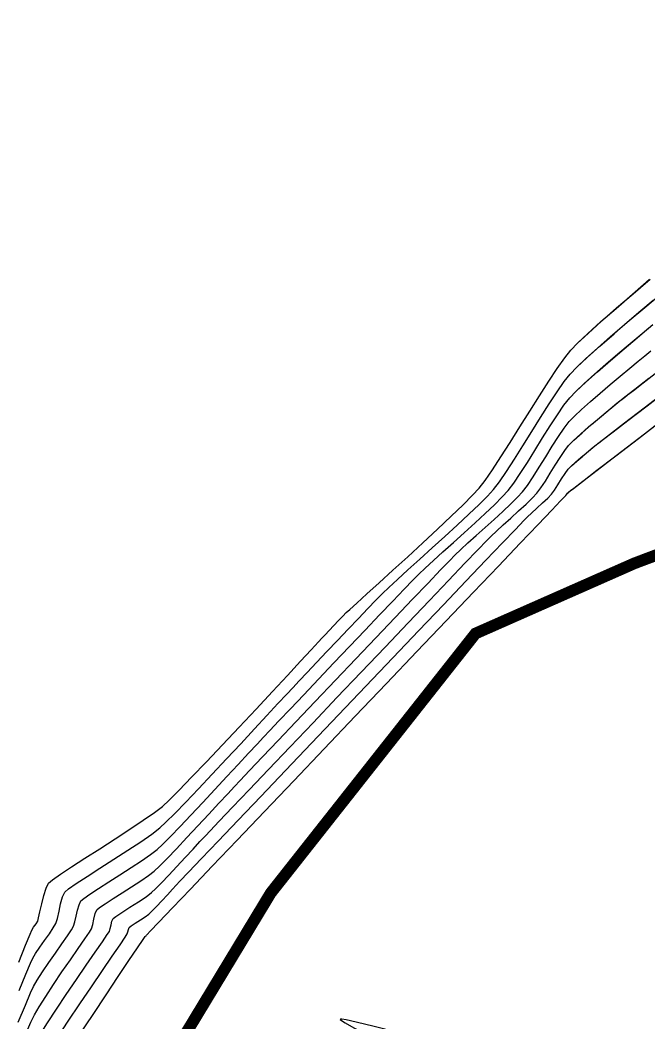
# Model space of a CAD drawing. Header units: metres. Extents: x 708868 to 711043, y 5411316 to 5413138.
# Drawn here: x 709820.1 to 709873.8, y 5412167.7 to 5412253.4 of the extents above; entities that cross this region are included whole.
import ezdxf

# ---------------------------------------------------------------- set-up
doc = ezdxf.new("R2010")
doc.units = ezdxf.units.M
doc.linetypes.add('DASHED', pattern=[0.75, 0.5, -0.25])
for name, color, linetype in [('C-ANNO-TABL', 1, 'Continuous'), ('Rionegro 2010_Contours', 7, 'Continuous'), ('Rionegro 2014_Contours', 7, 'Continuous'), ('Rionegro 2018_Contours', 7, 'Continuous')]:
    doc.layers.add(name, color=color, linetype=linetype)

msp = doc.modelspace()

# ---------------------------------------------------------------- linework, layer by layer
at = {"layer": 'C-ANNO-TABL', "color": 4, "linetype": 'DASHED', "true_color": 0x3dffff, "const_width": 1, "flags": 128}
msp.add_lwpolyline([(711042.543, 5413065.077), (710960.959, 5413110.395), (710928.513, 5413129.625), (710904.958, 5413136.482), (710878.336, 5413137.92), (710860.981, 5413136.789), (710843.249, 5413130.002), (710825.895, 5413114.543), (710808.917, 5413089.658), (710785.526, 5413050.068), (710767.477, 5413018.497), (710750.578, 5412962.402), (710732.947, 5412902.164), (710722.628, 5412876.686), (710711.096, 5412854.241), (710709.275, 5412838.469), (710712.254, 5412799.164), (710711.402, 5412767.16), (710706.844, 5412750.077), (710696.967, 5412735.651), (710677.974, 5412728.438), (710654.043, 5412726.539), (710627.073, 5412724.641), (710606.56, 5412720.465), (710589.801, 5412712.38), (710580.579, 5412698.728), (710577.45, 5412692.07), (710576.617, 5412681.451), (710581.703, 5412658.886), (710586.523, 5412640.581), (710590.138, 5412620.108), (710586.764, 5412609.511), (710569.894, 5412600.358), (710548.445, 5412592.651), (710519.158, 5412593.645), (710507.899, 5412592.671), (710498.04, 5412592.908), (710476.647, 5412590.526), (710453.439, 5412584.652), (710430.062, 5412578.871), (710407.167, 5412571.646), (710393.361, 5412565.35), (710390.566, 5412558.779), (710388.557, 5412550.53), (710383.696, 5412533.008), (710380.563, 5412521.688), (710371.646, 5412514.462), (710365.862, 5412509.886), (710362.006, 5412504.587), (710331.377, 5412455.849), (710322.46, 5412437.304), (710314.748, 5412419.962), (710310.913, 5412404.45), (710310.19, 5412389.517), (710312.359, 5412375.548), (710316.697, 5412365.432), (710327.06, 5412353.871), (710331.95, 5412345.85), (710336.144, 5412343.076), (710341.696, 5412343.548), (710347.662, 5412345.732), (710357.763, 5412346.027), (710373.475, 5412344.551), (710380.943, 5412341.931), (710387.559, 5412337.031), (710390.335, 5412331.128), (710393.229, 5412321.911), (710394.372, 5412314.079), (710391.947, 5412287.733), (710391.947, 5412242.005), (710398.772, 5412181.359), (710397.167, 5412154.922), (710391.094, 5412141.084), (710382.348, 5412135.257), (710365.927, 5412125.119), (710349.52, 5412122.865), (710314.938, 5412100.532), (710310.163, 5412097.449), (710304.075, 5412096.969), (710288.946, 5412103.637), (710260.398, 5412118.748), (710227.162, 5412131.796), (710192.198, 5412139.844), (710067.128, 5412167.234), (710056.514, 5412173.822), (710010.254, 5412214.541), (709997.898, 5412231.696), (709990.986, 5412235.843), (709981.946, 5412236.812), (709941.868, 5412226.346), (709906.208, 5412219.679), (709872.554, 5412206.968), (709858.983, 5412200.97), (709841.485, 5412178.774), (709831.695, 5412162.57), (709826.818, 5412138.119), (709826.096, 5412113.866), (709847.992, 5412057.968), (709847.992, 5412027.524), (709841.153, 5411995.836), (709821.685, 5411967.669), (709785.127, 5411896.003), (709764.498, 5411870.427), (709729.916, 5411841.626), (709687.876, 5411828.101), (709653.609, 5411828.388), (709636.799, 5411836.292), (709611.994, 5411871.534), (709572.151, 5411935.234), (709533.465, 5411953.882), (709461.2, 5411963.077), (709400.577, 5411961.741), (709328.296, 5411946.172), (709283.904, 5411933.17), (709246.821, 5411886.153), (709230.211, 5411871.995), (709186.772, 5411865.786), (709143.573, 5411868.974), (709131.371, 5411871.677), (709115.438, 5411870.35), (709084.203, 5411857.653), (709062.638, 5411854.332), (708913.408, 5411851.538)], dxfattribs=at)
at = {"layer": 'Rionegro 2010_Contours'}
for points in [[(709819.946, 5412172.867, 243), (709820.534, 5412174.315, 243), (709820.916, 5412175.254, 243), (709821.062, 5412175.606, 243), (709821.218, 5412175.845, 243), (709821.424, 5412176.135, 243), (709821.573, 5412176.377, 243), (709821.642, 5412176.641, 243), (709821.758, 5412177.171, 243), (709821.912, 5412177.85, 243), (709822.092, 5412178.561, 243), (709822.29, 5412179.186, 243), (709822.495, 5412179.61, 243), (709822.821, 5412179.893, 243), (709823.5, 5412180.371, 243), (709824.452, 5412181.003, 243), (709825.601, 5412181.747, 243), (709826.867, 5412182.559, 243), (709828.173, 5412183.399, 243), (709829.441, 5412184.224, 243), (709830.591, 5412184.991, 243), (709831.547, 5412185.659, 243), (709832.229, 5412186.184, 243), (709832.792, 5412186.707, 243), (709833.642, 5412187.556, 243), (709834.723, 5412188.669, 243), (709835.979, 5412189.983, 243), (709837.353, 5412191.436, 243), (709838.789, 5412192.965, 243), (709840.231, 5412194.507, 243), (709841.623, 5412196.002, 243), (709842.907, 5412197.385, 243), (709844.028, 5412198.594, 243), (709844.929, 5412199.568, 243), (709845.553, 5412200.243, 243), (709845.846, 5412200.557, 243), (709846.129, 5412200.856, 243), (709846.488, 5412201.238, 243), (709846.887, 5412201.661, 243), (709847.287, 5412202.082, 243), (709847.65, 5412202.461, 243), (709847.939, 5412202.754, 243), (709848.232, 5412203.027, 243), (709848.834, 5412203.575, 243), (709849.687, 5412204.35, 243), (709850.736, 5412205.301, 243), (709851.922, 5412206.38, 243), (709853.188, 5412207.539, 243), (709854.478, 5412208.727, 243), (709855.735, 5412209.896, 243), (709856.901, 5412210.996, 243), (709857.92, 5412211.979, 243), (709858.734, 5412212.795, 243), (709859.286, 5412213.395, 243), (709859.795, 5412214.057, 243), (709860.424, 5412214.968, 243), (709861.148, 5412216.071, 243), (709861.939, 5412217.312, 243), (709862.771, 5412218.636, 243), (709863.617, 5412219.986, 243), (709864.451, 5412221.308, 243), (709865.245, 5412222.546, 243), (709865.973, 5412223.644, 243), (709866.609, 5412224.548, 243), (709867.125, 5412225.201, 243), (709867.709, 5412225.804, 243), (709868.599, 5412226.642, 243), (709869.728, 5412227.662, 243), (709871.031, 5412228.811, 243), (709872.442, 5412230.036, 243), (709873.895, 5412231.284, 243)], [(709819.984, 5412170.426, 242), (709820.558, 5412171.823, 242), (709820.952, 5412172.768, 242), (709821.136, 5412173.186, 242), (709821.391, 5412173.609, 242), (709821.751, 5412174.141, 242), (709822.16, 5412174.722, 242), (709822.56, 5412175.292, 242), (709822.893, 5412175.79, 242), (709823.102, 5412176.156, 242), (709823.248, 5412176.605, 242), (709823.386, 5412177.21, 242), (709823.527, 5412177.86, 242), (709823.685, 5412178.445, 242), (709823.872, 5412178.854, 242), (709824.189, 5412179.123, 242), (709824.854, 5412179.583, 242), (709825.779, 5412180.189, 242), (709826.88, 5412180.895, 242), (709828.07, 5412181.656, 242), (709829.263, 5412182.427, 242), (709830.372, 5412183.161, 242), (709831.312, 5412183.814, 242), (709831.996, 5412184.34, 242), (709832.523, 5412184.827, 242), (709833.281, 5412185.583, 242), (709834.224, 5412186.554, 242), (709835.305, 5412187.688, 242), (709836.478, 5412188.933, 242), (709837.696, 5412190.236, 242), (709838.914, 5412191.545, 242), (709840.084, 5412192.806, 242), (709841.16, 5412193.969, 242), (709842.095, 5412194.979, 242), (709842.844, 5412195.785, 242), (709843.359, 5412196.335, 242), (709843.904, 5412196.91, 242), (709844.594, 5412197.641, 242), (709845.394, 5412198.49, 242), (709846.268, 5412199.417, 242), (709847.179, 5412200.381, 242), (709848.092, 5412201.344, 242), (709848.97, 5412202.267, 242), (709849.777, 5412203.109, 242), (709850.477, 5412203.83, 242), (709851.034, 5412204.393, 242), (709851.578, 5412204.914, 242), (709852.318, 5412205.599, 242), (709853.211, 5412206.413, 242), (709854.212, 5412207.319, 242), (709855.276, 5412208.284, 242), (709856.36, 5412209.27, 242), (709857.42, 5412210.243, 242), (709858.41, 5412211.167, 242), (709859.287, 5412212.007, 242), (709860.006, 5412212.727, 242), (709860.523, 5412213.291, 242), (709861.024, 5412213.944, 242), (709861.626, 5412214.822, 242), (709862.305, 5412215.868, 242), (709863.034, 5412217.026, 242), (709863.79, 5412218.239, 242), (709864.547, 5412219.451, 242), (709865.279, 5412220.606, 242), (709865.962, 5412221.647, 242), (709866.57, 5412222.519, 242), (709867.078, 5412223.164, 242), (709867.653, 5412223.757, 242), (709868.516, 5412224.567, 242), (709869.595, 5412225.538, 242), (709870.822, 5412226.614, 242), (709872.128, 5412227.74, 242), (709873.441, 5412228.861, 242), (709874.694, 5412229.92, 242)], [(709819.907, 5412167.714, 241), (709820.517, 5412169.181, 241), (709820.963, 5412170.227, 241), (709821.21, 5412170.767, 241), (709821.531, 5412171.318, 241), (709821.984, 5412172.022, 241), (709822.518, 5412172.816, 241), (709823.082, 5412173.637, 241), (709823.626, 5412174.422, 241), (709824.1, 5412175.108, 241), (709824.452, 5412175.633, 241), (709824.632, 5412175.934, 241), (709824.749, 5412176.295, 241), (709824.859, 5412176.78, 241), (709824.972, 5412177.301, 241), (709825.099, 5412177.769, 241), (709825.249, 5412178.097, 241), (709825.501, 5412178.311, 241), (709826.03, 5412178.676, 241), (709826.766, 5412179.157, 241), (709827.643, 5412179.719, 241), (709828.592, 5412180.325, 241), (709829.547, 5412180.942, 241), (709830.438, 5412181.532, 241), (709831.199, 5412182.062, 241), (709831.762, 5412182.496, 241), (709832.235, 5412182.933, 241), (709832.904, 5412183.601, 241), (709833.727, 5412184.452, 241), (709834.663, 5412185.437, 241), (709835.67, 5412186.511, 241), (709836.706, 5412187.623, 241), (709837.73, 5412188.728, 241), (709838.701, 5412189.777, 241), (709839.576, 5412190.723, 241), (709840.314, 5412191.517, 241), (709840.873, 5412192.112, 241), (709841.399, 5412192.668, 241), (709842.178, 5412193.489, 241), (709843.161, 5412194.528, 241), (709844.304, 5412195.735, 241), (709845.56, 5412197.06, 241), (709846.882, 5412198.454, 241), (709848.225, 5412199.869, 241), (709849.543, 5412201.255, 241), (709850.789, 5412202.564, 241), (709851.916, 5412203.744, 241), (709852.88, 5412204.749, 241), (709853.633, 5412205.528, 241), (709854.13, 5412206.032, 241), (709854.68, 5412206.559, 241), (709855.384, 5412207.209, 241), (709856.203, 5412207.952, 241), (709857.097, 5412208.757, 241), (709858.024, 5412209.593, 241), (709858.945, 5412210.431, 241), (709859.819, 5412211.24, 241), (709860.607, 5412211.989, 241), (709861.267, 5412212.648, 241), (709861.76, 5412213.187, 241), (709862.244, 5412213.82, 241), (709862.803, 5412214.642, 241), (709863.415, 5412215.598, 241), (709864.059, 5412216.635, 241), (709864.714, 5412217.698, 241), (709865.36, 5412218.733, 241), (709865.976, 5412219.686, 241), (709866.54, 5412220.501, 241), (709867.031, 5412221.126, 241), (709867.588, 5412221.7, 241), (709868.402, 5412222.463, 241), (709869.403, 5412223.358, 241), (709870.518, 5412224.329, 241), (709871.675, 5412225.32, 241), (709872.802, 5412226.273, 241), (709873.828, 5412227.132, 241)], [(709821.786, 5412166.673, 239), (709822.408, 5412167.664, 239), (709823.167, 5412168.827, 239), (709824.009, 5412170.088, 239), (709824.877, 5412171.37, 239), (709825.718, 5412172.599, 239), (709826.475, 5412173.701, 239), (709827.093, 5412174.6, 239), (709827.516, 5412175.222, 239), (709827.691, 5412175.491, 239), (709827.764, 5412175.73, 239), (709827.834, 5412176.051, 239), (709827.91, 5412176.364, 239), (709828.003, 5412176.584, 239), (709828.249, 5412176.776, 239), (709828.77, 5412177.12, 239), (709829.45, 5412177.555, 239), (709830.175, 5412178.022, 239), (709830.828, 5412178.459, 239), (709831.295, 5412178.808, 239), (709831.643, 5412179.135, 239), (709832.152, 5412179.655, 239), (709832.776, 5412180.31, 239), (709833.464, 5412181.046, 239), (709834.169, 5412181.806, 239), (709834.842, 5412182.534, 239), (709835.435, 5412183.173, 239), (709835.9, 5412183.668, 239), (709836.295, 5412184.084, 239), (709837.084, 5412184.915, 239), (709838.215, 5412186.104, 239), (709839.635, 5412187.597, 239), (709841.29, 5412189.338, 239), (709843.128, 5412191.27, 239), (709845.096, 5412193.34, 239), (709847.142, 5412195.49, 239), (709849.212, 5412197.666, 239), (709851.254, 5412199.811, 239), (709853.215, 5412201.87, 239), (709855.042, 5412203.788, 239), (709856.682, 5412205.509, 239), (709858.083, 5412206.977, 239), (709859.192, 5412208.137, 239), (709859.955, 5412208.933, 239), (709860.321, 5412209.309, 239), (709860.767, 5412209.733, 239), (709861.345, 5412210.259, 239), (709861.997, 5412210.846, 239), (709862.668, 5412211.453, 239), (709863.302, 5412212.038, 239), (709863.843, 5412212.561, 239), (709864.235, 5412212.979, 239), (709864.566, 5412213.421, 239), (709864.951, 5412214.005, 239), (709865.368, 5412214.673, 239), (709865.796, 5412215.368, 239), (709866.214, 5412216.034, 239), (709866.602, 5412216.614, 239), (709866.938, 5412217.051, 239), (709867.395, 5412217.51, 239), (709868.085, 5412218.137, 239), (709868.903, 5412218.849, 239), (709869.743, 5412219.562, 239), (709870.496, 5412220.193, 239), (709871.058, 5412220.658, 239), (709871.32, 5412220.874, 239), (709871.502, 5412221.017, 239), (709871.737, 5412221.198, 239), (709871.974, 5412221.378, 239), (709872.158, 5412221.518, 239), (709872.48, 5412221.766, 239), (709873.319, 5412222.413, 239), (709874.596, 5412223.397, 239)], [(709823.258, 5412166.423, 238), (709824.181, 5412167.816, 238), (709825.166, 5412169.287, 238), (709826.157, 5412170.756, 238), (709827.097, 5412172.142, 238), (709827.93, 5412173.367, 238), (709828.6, 5412174.349, 238), (709829.048, 5412175.01, 238), (709829.22, 5412175.269, 238), (709829.27, 5412175.444, 238), (709829.319, 5412175.665, 238), (709829.38, 5412175.828, 238), (709829.549, 5412175.956, 238), (709829.904, 5412176.186, 238), (709830.342, 5412176.467, 238), (709830.762, 5412176.743, 238), (709831.061, 5412176.963, 238), (709831.318, 5412177.21, 238), (709831.706, 5412177.613, 238), (709832.169, 5412178.107, 238), (709832.647, 5412178.622, 238), (709833.081, 5412179.091, 238), (709833.413, 5412179.446, 238), (709833.724, 5412179.773, 238), (709834.459, 5412180.546, 238), (709835.569, 5412181.711, 238), (709837.002, 5412183.217, 238), (709838.709, 5412185.011, 238), (709840.64, 5412187.04, 238), (709842.746, 5412189.252, 238), (709844.976, 5412191.595, 238), (709847.28, 5412194.015, 238), (709849.608, 5412196.461, 238), (709851.911, 5412198.879, 238), (709854.138, 5412201.218, 238), (709856.24, 5412203.425, 238), (709858.166, 5412205.447, 238), (709859.867, 5412207.231, 238), (709861.292, 5412208.726, 238), (709862.392, 5412209.879, 238), (709863.117, 5412210.637, 238), (709863.416, 5412210.948, 238), (709863.765, 5412211.276, 238), (709864.226, 5412211.692, 238), (709864.718, 5412212.137, 238), (709865.16, 5412212.551, 238), (709865.472, 5412212.875, 238), (709865.724, 5412213.223, 238), (709866.022, 5412213.692, 238), (709866.336, 5412214.202, 238), (709866.636, 5412214.669, 238), (709866.891, 5412215.013, 238), (709867.185, 5412215.304, 238), (709867.632, 5412215.705, 238), (709868.146, 5412216.147, 238), (709868.637, 5412216.56, 238), (709869.015, 5412216.875, 238), (709869.193, 5412217.021, 238), (709869.328, 5412217.127, 238), (709869.496, 5412217.256, 238), (709869.633, 5412217.359, 238), (709869.931, 5412217.589, 238), (709870.746, 5412218.216, 238), (709872.009, 5412219.187, 238), (709873.65, 5412220.45, 238), (709875.601, 5412221.952, 238)], [(709825.177, 5412166.71, 237), (709826.298, 5412168.394, 237), (709827.41, 5412170.06, 237), (709828.453, 5412171.621, 237), (709829.368, 5412172.987, 237), (709830.095, 5412174.072, 237), (709830.576, 5412174.789, 237), (709830.75, 5412175.048, 237), (709830.788, 5412175.084, 237), (709830.827, 5412175.119, 237), (709830.875, 5412175.17, 237), (709830.927, 5412175.224, 237), (709831.186, 5412175.496, 237), (709831.924, 5412176.271, 237), (709833.089, 5412177.495, 237), (709834.628, 5412179.11, 237), (709836.486, 5412181.061, 237), (709838.611, 5412183.292, 237), (709840.949, 5412185.747, 237), (709843.447, 5412188.37, 237), (709846.052, 5412191.105, 237), (709848.71, 5412193.896, 237), (709851.368, 5412196.687, 237), (709853.974, 5412199.423, 237), (709856.473, 5412202.047, 237), (709858.812, 5412204.503, 237), (709860.938, 5412206.735, 237), (709862.799, 5412208.688, 237), (709864.339, 5412210.306, 237), (709865.507, 5412211.532, 237), (709866.249, 5412212.311, 237), (709866.512, 5412212.586, 237), (709866.614, 5412212.68, 237), (709866.709, 5412212.771, 237), (709866.777, 5412212.874, 237), (709866.845, 5412212.976, 237), (709866.964, 5412213.083, 237), (709867.065, 5412213.168, 237), (709867.108, 5412213.201, 237), (709867.381, 5412213.411, 237), (709868.16, 5412214.01, 237), (709869.387, 5412214.953, 237), (709871, 5412216.193, 237), (709872.941, 5412217.685, 237), (709875.15, 5412219.383, 237)], [(709858.809, 5412165.097, 237), (709857.589, 5412165.434, 237), (709854.796, 5412166.193, 237), (709852.35, 5412166.843, 237), (709850.321, 5412167.365, 237), (709848.778, 5412167.739, 237), (709847.939, 5412167.918, 237), (709847.564, 5412167.977, 237), (709847.443, 5412167.977, 237), (709847.423, 5412167.965, 237), (709847.429, 5412167.941, 237), (709847.519, 5412167.86, 237), (709847.839, 5412167.66, 237), (709848.587, 5412167.255, 237), (709849.986, 5412166.548, 237), (709851.834, 5412165.647, 237), (709854.056, 5412164.584, 237), (709856.582, 5412163.388, 237), (709857.747, 5412162.839, 237)]]:
    msp.add_polyline3d(points, dxfattribs=at)
at = {"layer": 'Rionegro 2014_Contours'}
for points in [[(709819.946, 5412172.867, 243), (709820.534, 5412174.315, 243), (709820.916, 5412175.254, 243), (709821.062, 5412175.606, 243), (709821.218, 5412175.845, 243), (709821.424, 5412176.135, 243), (709821.573, 5412176.377, 243), (709821.642, 5412176.641, 243), (709821.758, 5412177.171, 243), (709821.912, 5412177.85, 243), (709822.092, 5412178.561, 243), (709822.29, 5412179.186, 243), (709822.495, 5412179.61, 243), (709822.821, 5412179.893, 243), (709823.5, 5412180.371, 243), (709824.452, 5412181.003, 243), (709825.601, 5412181.747, 243), (709826.867, 5412182.559, 243), (709828.173, 5412183.399, 243), (709829.441, 5412184.224, 243), (709830.591, 5412184.991, 243), (709831.547, 5412185.659, 243), (709832.229, 5412186.184, 243), (709832.792, 5412186.707, 243), (709833.642, 5412187.556, 243), (709834.723, 5412188.669, 243), (709835.979, 5412189.983, 243), (709837.353, 5412191.436, 243), (709838.789, 5412192.965, 243), (709840.231, 5412194.507, 243), (709841.623, 5412196.002, 243), (709842.907, 5412197.385, 243), (709844.028, 5412198.594, 243), (709844.929, 5412199.568, 243), (709845.553, 5412200.243, 243), (709845.846, 5412200.557, 243), (709846.129, 5412200.856, 243), (709846.488, 5412201.238, 243), (709846.887, 5412201.661, 243), (709847.287, 5412202.082, 243), (709847.65, 5412202.461, 243), (709847.939, 5412202.754, 243), (709848.232, 5412203.027, 243), (709848.834, 5412203.575, 243), (709849.687, 5412204.35, 243), (709850.736, 5412205.301, 243), (709851.922, 5412206.38, 243), (709853.188, 5412207.539, 243), (709854.478, 5412208.727, 243), (709855.735, 5412209.896, 243), (709856.901, 5412210.996, 243), (709857.92, 5412211.979, 243), (709858.734, 5412212.795, 243), (709859.286, 5412213.395, 243), (709859.795, 5412214.057, 243), (709860.424, 5412214.968, 243), (709861.148, 5412216.071, 243), (709861.939, 5412217.312, 243), (709862.771, 5412218.636, 243), (709863.617, 5412219.986, 243), (709864.451, 5412221.308, 243), (709865.245, 5412222.546, 243), (709865.973, 5412223.644, 243), (709866.609, 5412224.548, 243), (709867.125, 5412225.201, 243), (709867.706, 5412225.802, 243), (709868.588, 5412226.633, 243), (709869.706, 5412227.644, 243), (709870.996, 5412228.782, 243), (709872.394, 5412229.997, 243), (709873.836, 5412231.235, 243)], [(709819.984, 5412170.426, 242), (709820.558, 5412171.823, 242), (709820.952, 5412172.768, 242), (709821.136, 5412173.186, 242), (709821.391, 5412173.609, 242), (709821.751, 5412174.141, 242), (709822.16, 5412174.722, 242), (709822.56, 5412175.292, 242), (709822.893, 5412175.79, 242), (709823.102, 5412176.156, 242), (709823.248, 5412176.605, 242), (709823.386, 5412177.21, 242), (709823.527, 5412177.86, 242), (709823.685, 5412178.445, 242), (709823.872, 5412178.854, 242), (709824.189, 5412179.123, 242), (709824.854, 5412179.583, 242), (709825.779, 5412180.189, 242), (709826.88, 5412180.895, 242), (709828.07, 5412181.656, 242), (709829.263, 5412182.427, 242), (709830.372, 5412183.161, 242), (709831.312, 5412183.814, 242), (709831.996, 5412184.34, 242), (709832.523, 5412184.827, 242), (709833.281, 5412185.583, 242), (709834.224, 5412186.554, 242), (709835.305, 5412187.688, 242), (709836.478, 5412188.933, 242), (709837.696, 5412190.236, 242), (709838.914, 5412191.545, 242), (709840.084, 5412192.806, 242), (709841.16, 5412193.969, 242), (709842.095, 5412194.979, 242), (709842.844, 5412195.785, 242), (709843.359, 5412196.335, 242), (709843.904, 5412196.91, 242), (709844.594, 5412197.641, 242), (709845.394, 5412198.49, 242), (709846.268, 5412199.417, 242), (709847.179, 5412200.381, 242), (709848.092, 5412201.344, 242), (709848.97, 5412202.267, 242), (709849.777, 5412203.109, 242), (709850.477, 5412203.83, 242), (709851.034, 5412204.393, 242), (709851.578, 5412204.914, 242), (709852.318, 5412205.599, 242), (709853.211, 5412206.413, 242), (709854.212, 5412207.319, 242), (709855.276, 5412208.284, 242), (709856.36, 5412209.27, 242), (709857.42, 5412210.243, 242), (709858.41, 5412211.167, 242), (709859.287, 5412212.007, 242), (709860.006, 5412212.727, 242), (709860.523, 5412213.291, 242), (709861.024, 5412213.944, 242), (709861.626, 5412214.822, 242), (709862.305, 5412215.868, 242), (709863.034, 5412217.026, 242), (709863.79, 5412218.239, 242), (709864.547, 5412219.451, 242), (709865.279, 5412220.606, 242), (709865.962, 5412221.647, 242), (709866.57, 5412222.519, 242), (709867.078, 5412223.164, 242), (709867.626, 5412223.734, 242), (709868.416, 5412224.485, 242), (709869.396, 5412225.374, 242), (709870.512, 5412226.36, 242), (709871.712, 5412227.4, 242), (709872.943, 5412228.452, 242), (709874.151, 5412229.475, 242)], [(709819.907, 5412167.714, 241), (709820.517, 5412169.181, 241), (709820.963, 5412170.227, 241), (709821.21, 5412170.767, 241), (709821.531, 5412171.318, 241), (709821.984, 5412172.022, 241), (709822.518, 5412172.816, 241), (709823.082, 5412173.637, 241), (709823.626, 5412174.422, 241), (709824.1, 5412175.108, 241), (709824.452, 5412175.633, 241), (709824.632, 5412175.934, 241), (709824.749, 5412176.295, 241), (709824.859, 5412176.78, 241), (709824.972, 5412177.301, 241), (709825.099, 5412177.769, 241), (709825.249, 5412178.097, 241), (709825.501, 5412178.311, 241), (709826.03, 5412178.676, 241), (709826.766, 5412179.157, 241), (709827.643, 5412179.719, 241), (709828.592, 5412180.325, 241), (709829.547, 5412180.942, 241), (709830.438, 5412181.532, 241), (709831.199, 5412182.062, 241), (709831.762, 5412182.496, 241), (709832.235, 5412182.933, 241), (709832.904, 5412183.601, 241), (709833.727, 5412184.452, 241), (709834.663, 5412185.437, 241), (709835.67, 5412186.511, 241), (709836.706, 5412187.623, 241), (709837.73, 5412188.728, 241), (709838.701, 5412189.777, 241), (709839.576, 5412190.723, 241), (709840.314, 5412191.517, 241), (709840.873, 5412192.112, 241), (709841.399, 5412192.668, 241), (709842.178, 5412193.489, 241), (709843.161, 5412194.528, 241), (709844.304, 5412195.735, 241), (709845.56, 5412197.06, 241), (709846.882, 5412198.454, 241), (709848.225, 5412199.869, 241), (709849.543, 5412201.255, 241), (709850.789, 5412202.564, 241), (709851.916, 5412203.744, 241), (709852.88, 5412204.749, 241), (709853.633, 5412205.528, 241), (709854.13, 5412206.032, 241), (709854.68, 5412206.559, 241), (709855.384, 5412207.209, 241), (709856.203, 5412207.952, 241), (709857.097, 5412208.757, 241), (709858.024, 5412209.593, 241), (709858.945, 5412210.431, 241), (709859.819, 5412211.24, 241), (709860.607, 5412211.989, 241), (709861.267, 5412212.648, 241), (709861.76, 5412213.187, 241), (709862.244, 5412213.82, 241), (709862.803, 5412214.642, 241), (709863.415, 5412215.598, 241), (709864.059, 5412216.635, 241), (709864.714, 5412217.698, 241), (709865.36, 5412218.733, 241), (709865.976, 5412219.686, 241), (709866.54, 5412220.501, 241), (709867.031, 5412221.126, 241), (709867.55, 5412221.669, 241), (709868.27, 5412222.354, 241), (709869.142, 5412223.144, 241), (709870.12, 5412224.003, 241), (709871.157, 5412224.895, 241), (709872.205, 5412225.784, 241), (709873.218, 5412226.633, 241), (709874.149, 5412227.406, 241)], [(709820.551, 5412166.726, 240), (709820.991, 5412167.731, 240), (709821.283, 5412168.347, 240), (709821.685, 5412169.044, 240), (709822.248, 5412169.934, 240), (709822.918, 5412170.949, 240), (709823.64, 5412172.018, 240), (709824.363, 5412173.071, 240), (709825.03, 5412174.037, 240), (709825.588, 5412174.846, 240), (709825.983, 5412175.428, 240), (709826.161, 5412175.712, 240), (709826.27, 5412176.069, 240), (709826.374, 5412176.546, 240), (709826.488, 5412177.013, 240), (709826.626, 5412177.341, 240), (709826.855, 5412177.531, 240), (709827.339, 5412177.86, 240), (709828.006, 5412178.291, 240), (709828.782, 5412178.787, 240), (709829.594, 5412179.309, 240), (709830.371, 5412179.818, 240), (709831.04, 5412180.279, 240), (709831.528, 5412180.652, 240), (709831.978, 5412181.072, 240), (709832.628, 5412181.73, 240), (709833.427, 5412182.564, 240), (709834.321, 5412183.515, 240), (709835.258, 5412184.522, 240), (709836.185, 5412185.523, 240), (709837.051, 5412186.458, 240), (709837.802, 5412187.268, 240), (709838.386, 5412187.89, 240), (709838.863, 5412188.393, 240), (709839.679, 5412189.253, 240), (709840.782, 5412190.415, 240), (709842.119, 5412191.823, 240), (709843.638, 5412193.422, 240), (709845.285, 5412195.156, 240), (709847.008, 5412196.97, 240), (709848.755, 5412198.807, 240), (709850.473, 5412200.613, 240), (709852.109, 5412202.332, 240), (709853.611, 5412203.907, 240), (709854.927, 5412205.285, 240), (709856.002, 5412206.408, 240), (709856.786, 5412207.222, 240), (709857.225, 5412207.67, 240), (709857.718, 5412208.142, 240), (709858.338, 5412208.712, 240), (709859.048, 5412209.354, 240), (709859.807, 5412210.037, 240), (709860.578, 5412210.734, 240), (709861.322, 5412211.415, 240), (709861.999, 5412212.053, 240), (709862.57, 5412212.618, 240), (709862.997, 5412213.083, 240), (709863.421, 5412213.641, 240), (709863.906, 5412214.366, 240), (709864.434, 5412215.202, 240), (709864.984, 5412216.094, 240), (709865.534, 5412216.984, 240), (709866.065, 5412217.818, 240), (709866.555, 5412218.538, 240), (709866.985, 5412219.089, 240), (709867.433, 5412219.556, 240), (709868.052, 5412220.142, 240), (709868.798, 5412220.813, 240), (709869.625, 5412221.534, 240), (709870.491, 5412222.272, 240), (709871.35, 5412222.994, 240), (709872.159, 5412223.667, 240), (709872.873, 5412224.255, 240), (709873.448, 5412224.727, 240), (709873.972, 5412225.148, 240)], [(709821.786, 5412166.673, 239), (709822.408, 5412167.664, 239), (709823.167, 5412168.827, 239), (709824.009, 5412170.088, 239), (709824.877, 5412171.37, 239), (709825.718, 5412172.599, 239), (709826.475, 5412173.701, 239), (709827.093, 5412174.6, 239), (709827.516, 5412175.222, 239), (709827.691, 5412175.491, 239), (709827.764, 5412175.73, 239), (709827.834, 5412176.051, 239), (709827.91, 5412176.364, 239), (709828.003, 5412176.584, 239), (709828.249, 5412176.776, 239), (709828.77, 5412177.12, 239), (709829.45, 5412177.555, 239), (709830.175, 5412178.022, 239), (709830.828, 5412178.459, 239), (709831.295, 5412178.808, 239), (709831.643, 5412179.135, 239), (709832.152, 5412179.655, 239), (709832.776, 5412180.31, 239), (709833.464, 5412181.046, 239), (709834.169, 5412181.806, 239), (709834.842, 5412182.534, 239), (709835.435, 5412183.173, 239), (709835.9, 5412183.668, 239), (709836.295, 5412184.084, 239), (709837.084, 5412184.915, 239), (709838.215, 5412186.104, 239), (709839.635, 5412187.597, 239), (709841.29, 5412189.338, 239), (709843.128, 5412191.27, 239), (709845.096, 5412193.34, 239), (709847.142, 5412195.49, 239), (709849.212, 5412197.666, 239), (709851.254, 5412199.811, 239), (709853.215, 5412201.87, 239), (709855.042, 5412203.788, 239), (709856.682, 5412205.509, 239), (709858.083, 5412206.977, 239), (709859.192, 5412208.137, 239), (709859.955, 5412208.933, 239), (709860.321, 5412209.309, 239), (709860.767, 5412209.733, 239), (709861.345, 5412210.259, 239), (709861.997, 5412210.846, 239), (709862.668, 5412211.453, 239), (709863.302, 5412212.038, 239), (709863.843, 5412212.561, 239), (709864.235, 5412212.979, 239), (709864.566, 5412213.421, 239), (709864.951, 5412214.005, 239), (709865.368, 5412214.673, 239), (709865.796, 5412215.368, 239), (709866.214, 5412216.034, 239), (709866.602, 5412216.614, 239), (709866.938, 5412217.051, 239), (709867.352, 5412217.475, 239), (709867.942, 5412218.02, 239), (709868.646, 5412218.638, 239), (709869.4, 5412219.281, 239), (709870.139, 5412219.9, 239), (709870.8, 5412220.447, 239), (709871.32, 5412220.874, 239), (709871.741, 5412221.209, 239), (709872.59, 5412221.873, 239), (709873.804, 5412222.82, 239)], [(709823.258, 5412166.423, 238), (709824.181, 5412167.816, 238), (709825.166, 5412169.287, 238), (709826.157, 5412170.756, 238), (709827.097, 5412172.142, 238), (709827.93, 5412173.367, 238), (709828.6, 5412174.349, 238), (709829.048, 5412175.01, 238), (709829.22, 5412175.269, 238), (709829.27, 5412175.444, 238), (709829.319, 5412175.665, 238), (709829.38, 5412175.828, 238), (709829.549, 5412175.956, 238), (709829.904, 5412176.186, 238), (709830.342, 5412176.467, 238), (709830.762, 5412176.743, 238), (709831.061, 5412176.963, 238), (709831.318, 5412177.21, 238), (709831.706, 5412177.613, 238), (709832.169, 5412178.107, 238), (709832.647, 5412178.622, 238), (709833.081, 5412179.091, 238), (709833.413, 5412179.446, 238), (709833.724, 5412179.773, 238), (709834.459, 5412180.546, 238), (709835.569, 5412181.711, 238), (709837.002, 5412183.217, 238), (709838.709, 5412185.011, 238), (709840.64, 5412187.04, 238), (709842.746, 5412189.252, 238), (709844.976, 5412191.595, 238), (709847.28, 5412194.015, 238), (709849.608, 5412196.461, 238), (709851.911, 5412198.879, 238), (709854.138, 5412201.218, 238), (709856.24, 5412203.425, 238), (709858.166, 5412205.447, 238), (709859.867, 5412207.231, 238), (709861.292, 5412208.726, 238), (709862.392, 5412209.879, 238), (709863.117, 5412210.637, 238), (709863.416, 5412210.948, 238), (709863.765, 5412211.276, 238), (709864.226, 5412211.692, 238), (709864.718, 5412212.137, 238), (709865.16, 5412212.551, 238), (709865.472, 5412212.875, 238), (709865.724, 5412213.223, 238), (709866.022, 5412213.692, 238), (709866.336, 5412214.202, 238), (709866.636, 5412214.669, 238), (709866.891, 5412215.013, 238), (709867.155, 5412215.28, 238), (709867.537, 5412215.627, 238), (709867.985, 5412216.016, 238), (709868.446, 5412216.404, 238), (709868.866, 5412216.753, 238), (709869.193, 5412217.021, 238), (709869.558, 5412217.307, 238), (709870.424, 5412217.98, 238), (709871.725, 5412218.986, 238), (709873.393, 5412220.276, 238), (709875.361, 5412221.797, 238)], [(709825.177, 5412166.71, 237), (709826.298, 5412168.394, 237), (709827.41, 5412170.06, 237), (709828.453, 5412171.621, 237), (709829.368, 5412172.987, 237), (709830.095, 5412174.072, 237), (709830.576, 5412174.789, 237), (709830.75, 5412175.048, 237), (709830.788, 5412175.084, 237), (709830.827, 5412175.119, 237), (709830.875, 5412175.17, 237), (709830.927, 5412175.224, 237), (709831.186, 5412175.496, 237), (709831.924, 5412176.271, 237), (709833.089, 5412177.495, 237), (709834.628, 5412179.11, 237), (709836.486, 5412181.061, 237), (709838.611, 5412183.292, 237), (709840.949, 5412185.747, 237), (709843.447, 5412188.37, 237), (709846.052, 5412191.105, 237), (709848.71, 5412193.896, 237), (709851.368, 5412196.687, 237), (709853.974, 5412199.423, 237), (709856.473, 5412202.047, 237), (709858.812, 5412204.503, 237), (709860.938, 5412206.735, 237), (709862.799, 5412208.688, 237), (709864.339, 5412210.306, 237), (709865.507, 5412211.532, 237), (709866.249, 5412212.311, 237), (709866.512, 5412212.586, 237), (709866.614, 5412212.68, 237), (709866.709, 5412212.771, 237), (709866.777, 5412212.874, 237), (709866.845, 5412212.976, 237), (709866.948, 5412213.07, 237), (709867.065, 5412213.168, 237), (709867.344, 5412213.383, 237), (709868.126, 5412213.985, 237), (709869.353, 5412214.93, 237), (709870.966, 5412216.17, 237), (709872.904, 5412217.662, 237), (709875.11, 5412219.359, 237)], [(709850.321, 5412167.365, 237), (709848.778, 5412167.739, 237), (709847.939, 5412167.918, 237), (709847.564, 5412167.977, 237), (709847.443, 5412167.977, 237), (709847.423, 5412167.965, 237), (709847.429, 5412167.941, 237), (709847.519, 5412167.86, 237), (709847.839, 5412167.66, 237), (709848.587, 5412167.255, 237)]]:
    msp.add_polyline3d(points, dxfattribs=at)
at = {"layer": 'Rionegro 2018_Contours'}
for points in [[(709819.946, 5412172.867, 243), (709820.534, 5412174.315, 243), (709820.916, 5412175.254, 243), (709821.062, 5412175.606, 243), (709821.218, 5412175.845, 243), (709821.424, 5412176.135, 243), (709821.573, 5412176.377, 243), (709821.642, 5412176.641, 243), (709821.758, 5412177.171, 243), (709821.912, 5412177.85, 243), (709822.092, 5412178.561, 243), (709822.29, 5412179.186, 243), (709822.495, 5412179.61, 243), (709822.821, 5412179.893, 243), (709823.5, 5412180.371, 243), (709824.452, 5412181.003, 243), (709825.601, 5412181.747, 243), (709826.867, 5412182.559, 243), (709828.173, 5412183.399, 243), (709829.441, 5412184.224, 243), (709830.591, 5412184.991, 243), (709831.547, 5412185.659, 243), (709832.229, 5412186.184, 243), (709832.792, 5412186.707, 243), (709833.642, 5412187.556, 243), (709834.723, 5412188.669, 243), (709835.979, 5412189.983, 243), (709837.353, 5412191.436, 243), (709838.789, 5412192.965, 243), (709840.231, 5412194.507, 243), (709841.623, 5412196.002, 243), (709842.907, 5412197.385, 243), (709844.028, 5412198.594, 243), (709844.929, 5412199.568, 243), (709845.553, 5412200.243, 243), (709845.846, 5412200.557, 243), (709846.129, 5412200.856, 243), (709846.488, 5412201.238, 243), (709846.887, 5412201.661, 243), (709847.287, 5412202.082, 243), (709847.65, 5412202.461, 243), (709847.939, 5412202.754, 243), (709848.232, 5412203.027, 243), (709848.834, 5412203.575, 243), (709849.687, 5412204.35, 243), (709850.736, 5412205.301, 243), (709851.922, 5412206.38, 243), (709853.188, 5412207.539, 243), (709854.478, 5412208.727, 243), (709855.735, 5412209.896, 243), (709856.901, 5412210.996, 243), (709857.92, 5412211.979, 243), (709858.734, 5412212.795, 243), (709859.286, 5412213.395, 243), (709859.795, 5412214.057, 243), (709860.424, 5412214.968, 243), (709861.148, 5412216.071, 243), (709861.939, 5412217.312, 243), (709862.771, 5412218.636, 243), (709863.617, 5412219.986, 243), (709864.451, 5412221.308, 243), (709865.245, 5412222.546, 243), (709865.973, 5412223.644, 243), (709866.609, 5412224.548, 243), (709867.125, 5412225.201, 243), (709867.706, 5412225.802, 243), (709868.588, 5412226.633, 243), (709869.706, 5412227.644, 243), (709870.996, 5412228.782, 243), (709872.394, 5412229.997, 243), (709873.836, 5412231.235, 243)], [(709819.984, 5412170.426, 242), (709820.558, 5412171.823, 242), (709820.952, 5412172.768, 242), (709821.136, 5412173.186, 242), (709821.391, 5412173.609, 242), (709821.751, 5412174.141, 242), (709822.16, 5412174.722, 242), (709822.56, 5412175.292, 242), (709822.893, 5412175.79, 242), (709823.102, 5412176.156, 242), (709823.248, 5412176.605, 242), (709823.386, 5412177.21, 242), (709823.527, 5412177.86, 242), (709823.685, 5412178.445, 242), (709823.872, 5412178.854, 242), (709824.189, 5412179.123, 242), (709824.854, 5412179.583, 242), (709825.779, 5412180.189, 242), (709826.88, 5412180.895, 242), (709828.07, 5412181.656, 242), (709829.263, 5412182.427, 242), (709830.372, 5412183.161, 242), (709831.312, 5412183.814, 242), (709831.996, 5412184.34, 242), (709832.523, 5412184.827, 242), (709833.281, 5412185.583, 242), (709834.224, 5412186.554, 242), (709835.305, 5412187.688, 242), (709836.478, 5412188.933, 242), (709837.696, 5412190.236, 242), (709838.914, 5412191.545, 242), (709840.084, 5412192.806, 242), (709841.16, 5412193.969, 242), (709842.095, 5412194.979, 242), (709842.844, 5412195.785, 242), (709843.359, 5412196.335, 242), (709843.904, 5412196.91, 242), (709844.594, 5412197.641, 242), (709845.394, 5412198.49, 242), (709846.268, 5412199.417, 242), (709847.179, 5412200.381, 242), (709848.092, 5412201.344, 242), (709848.97, 5412202.267, 242), (709849.777, 5412203.109, 242), (709850.477, 5412203.83, 242), (709851.034, 5412204.393, 242), (709851.578, 5412204.914, 242), (709852.318, 5412205.599, 242), (709853.211, 5412206.413, 242), (709854.212, 5412207.319, 242), (709855.276, 5412208.284, 242), (709856.36, 5412209.27, 242), (709857.42, 5412210.243, 242), (709858.41, 5412211.167, 242), (709859.287, 5412212.007, 242), (709860.006, 5412212.727, 242), (709860.523, 5412213.291, 242), (709861.024, 5412213.944, 242), (709861.626, 5412214.822, 242), (709862.305, 5412215.868, 242), (709863.034, 5412217.026, 242), (709863.79, 5412218.239, 242), (709864.547, 5412219.451, 242), (709865.279, 5412220.606, 242), (709865.962, 5412221.647, 242), (709866.57, 5412222.519, 242), (709867.078, 5412223.164, 242), (709867.626, 5412223.734, 242), (709868.416, 5412224.485, 242), (709869.396, 5412225.374, 242), (709870.512, 5412226.36, 242), (709871.712, 5412227.4, 242), (709872.943, 5412228.452, 242), (709874.151, 5412229.475, 242)], [(709819.907, 5412167.714, 241), (709820.517, 5412169.181, 241), (709820.963, 5412170.227, 241), (709821.21, 5412170.767, 241), (709821.531, 5412171.318, 241), (709821.984, 5412172.022, 241), (709822.518, 5412172.816, 241), (709823.082, 5412173.637, 241), (709823.626, 5412174.422, 241), (709824.1, 5412175.108, 241), (709824.452, 5412175.633, 241), (709824.632, 5412175.934, 241), (709824.749, 5412176.295, 241), (709824.859, 5412176.78, 241), (709824.972, 5412177.301, 241), (709825.099, 5412177.769, 241), (709825.249, 5412178.097, 241), (709825.501, 5412178.311, 241), (709826.03, 5412178.676, 241), (709826.766, 5412179.157, 241), (709827.643, 5412179.719, 241), (709828.592, 5412180.325, 241), (709829.547, 5412180.942, 241), (709830.438, 5412181.532, 241), (709831.199, 5412182.062, 241), (709831.762, 5412182.496, 241), (709832.235, 5412182.933, 241), (709832.904, 5412183.601, 241), (709833.727, 5412184.452, 241), (709834.663, 5412185.437, 241), (709835.67, 5412186.511, 241), (709836.706, 5412187.623, 241), (709837.73, 5412188.728, 241), (709838.701, 5412189.777, 241), (709839.576, 5412190.723, 241), (709840.314, 5412191.517, 241), (709840.873, 5412192.112, 241), (709841.399, 5412192.668, 241), (709842.178, 5412193.489, 241), (709843.161, 5412194.528, 241), (709844.304, 5412195.735, 241), (709845.56, 5412197.06, 241), (709846.882, 5412198.454, 241), (709848.225, 5412199.869, 241), (709849.543, 5412201.255, 241), (709850.789, 5412202.564, 241), (709851.916, 5412203.744, 241), (709852.88, 5412204.749, 241), (709853.633, 5412205.528, 241), (709854.13, 5412206.032, 241), (709854.68, 5412206.559, 241), (709855.384, 5412207.209, 241), (709856.203, 5412207.952, 241), (709857.097, 5412208.757, 241), (709858.024, 5412209.593, 241), (709858.945, 5412210.431, 241), (709859.819, 5412211.24, 241), (709860.607, 5412211.989, 241), (709861.267, 5412212.648, 241), (709861.76, 5412213.187, 241), (709862.244, 5412213.82, 241), (709862.803, 5412214.642, 241), (709863.415, 5412215.598, 241), (709864.059, 5412216.635, 241), (709864.714, 5412217.698, 241), (709865.36, 5412218.733, 241), (709865.976, 5412219.686, 241), (709866.54, 5412220.501, 241), (709867.031, 5412221.126, 241), (709867.55, 5412221.669, 241), (709868.27, 5412222.354, 241), (709869.142, 5412223.144, 241), (709870.12, 5412224.003, 241), (709871.157, 5412224.895, 241), (709872.205, 5412225.784, 241), (709873.218, 5412226.633, 241), (709874.149, 5412227.406, 241)], [(709820.551, 5412166.726, 240), (709820.991, 5412167.731, 240), (709821.283, 5412168.347, 240), (709821.685, 5412169.044, 240), (709822.248, 5412169.934, 240), (709822.918, 5412170.949, 240), (709823.64, 5412172.018, 240), (709824.363, 5412173.071, 240), (709825.03, 5412174.037, 240), (709825.588, 5412174.846, 240), (709825.983, 5412175.428, 240), (709826.161, 5412175.712, 240), (709826.27, 5412176.069, 240), (709826.374, 5412176.546, 240), (709826.488, 5412177.013, 240), (709826.626, 5412177.341, 240), (709826.855, 5412177.531, 240), (709827.339, 5412177.86, 240), (709828.006, 5412178.291, 240), (709828.782, 5412178.787, 240), (709829.594, 5412179.309, 240), (709830.371, 5412179.818, 240), (709831.04, 5412180.279, 240), (709831.528, 5412180.652, 240), (709831.978, 5412181.072, 240), (709832.628, 5412181.73, 240), (709833.427, 5412182.564, 240), (709834.321, 5412183.515, 240), (709835.258, 5412184.522, 240), (709836.185, 5412185.523, 240), (709837.051, 5412186.458, 240), (709837.802, 5412187.268, 240), (709838.386, 5412187.89, 240), (709838.863, 5412188.393, 240), (709839.679, 5412189.253, 240), (709840.782, 5412190.415, 240), (709842.119, 5412191.823, 240), (709843.638, 5412193.422, 240), (709845.285, 5412195.156, 240), (709847.008, 5412196.97, 240), (709848.755, 5412198.807, 240), (709850.473, 5412200.613, 240), (709852.109, 5412202.332, 240), (709853.611, 5412203.907, 240), (709854.927, 5412205.285, 240), (709856.002, 5412206.408, 240), (709856.786, 5412207.222, 240), (709857.225, 5412207.67, 240), (709857.718, 5412208.142, 240), (709858.338, 5412208.712, 240), (709859.048, 5412209.354, 240), (709859.807, 5412210.037, 240), (709860.578, 5412210.734, 240), (709861.322, 5412211.415, 240), (709861.999, 5412212.053, 240), (709862.57, 5412212.618, 240), (709862.997, 5412213.083, 240), (709863.421, 5412213.641, 240), (709863.906, 5412214.366, 240), (709864.434, 5412215.202, 240), (709864.984, 5412216.094, 240), (709865.534, 5412216.984, 240), (709866.065, 5412217.818, 240), (709866.555, 5412218.538, 240), (709866.985, 5412219.089, 240), (709867.433, 5412219.556, 240), (709868.052, 5412220.142, 240), (709868.798, 5412220.813, 240), (709869.625, 5412221.534, 240), (709870.491, 5412222.272, 240), (709871.35, 5412222.994, 240), (709872.159, 5412223.667, 240), (709872.873, 5412224.255, 240), (709873.448, 5412224.727, 240), (709873.972, 5412225.148, 240)], [(709821.786, 5412166.673, 239), (709822.408, 5412167.664, 239), (709823.167, 5412168.827, 239), (709824.009, 5412170.088, 239), (709824.877, 5412171.37, 239), (709825.718, 5412172.599, 239), (709826.475, 5412173.701, 239), (709827.093, 5412174.6, 239), (709827.516, 5412175.222, 239), (709827.691, 5412175.491, 239), (709827.764, 5412175.73, 239), (709827.834, 5412176.051, 239), (709827.91, 5412176.364, 239), (709828.003, 5412176.584, 239), (709828.249, 5412176.776, 239), (709828.77, 5412177.12, 239), (709829.45, 5412177.555, 239), (709830.175, 5412178.022, 239), (709830.828, 5412178.459, 239), (709831.295, 5412178.808, 239), (709831.643, 5412179.135, 239), (709832.152, 5412179.655, 239), (709832.776, 5412180.31, 239), (709833.464, 5412181.046, 239), (709834.169, 5412181.806, 239), (709834.842, 5412182.534, 239), (709835.435, 5412183.173, 239), (709835.9, 5412183.668, 239), (709836.295, 5412184.084, 239), (709837.084, 5412184.915, 239), (709838.215, 5412186.104, 239), (709839.635, 5412187.597, 239), (709841.29, 5412189.338, 239), (709843.128, 5412191.27, 239), (709845.096, 5412193.34, 239), (709847.142, 5412195.49, 239), (709849.212, 5412197.666, 239), (709851.254, 5412199.811, 239), (709853.215, 5412201.87, 239), (709855.042, 5412203.788, 239), (709856.682, 5412205.509, 239), (709858.083, 5412206.977, 239), (709859.192, 5412208.137, 239), (709859.955, 5412208.933, 239), (709860.321, 5412209.309, 239), (709860.767, 5412209.733, 239), (709861.345, 5412210.259, 239), (709861.997, 5412210.846, 239), (709862.668, 5412211.453, 239), (709863.302, 5412212.038, 239), (709863.843, 5412212.561, 239), (709864.235, 5412212.979, 239), (709864.566, 5412213.421, 239), (709864.951, 5412214.005, 239), (709865.368, 5412214.673, 239), (709865.796, 5412215.368, 239), (709866.214, 5412216.034, 239), (709866.602, 5412216.614, 239), (709866.938, 5412217.051, 239), (709867.352, 5412217.475, 239), (709867.942, 5412218.02, 239), (709868.646, 5412218.638, 239), (709869.4, 5412219.281, 239), (709870.139, 5412219.9, 239), (709870.8, 5412220.447, 239), (709871.32, 5412220.874, 239), (709871.741, 5412221.209, 239), (709872.59, 5412221.873, 239), (709873.804, 5412222.82, 239)], [(709823.258, 5412166.423, 238), (709824.181, 5412167.816, 238), (709825.166, 5412169.287, 238), (709826.157, 5412170.756, 238), (709827.097, 5412172.142, 238), (709827.93, 5412173.367, 238), (709828.6, 5412174.349, 238), (709829.048, 5412175.01, 238), (709829.22, 5412175.269, 238), (709829.27, 5412175.444, 238), (709829.319, 5412175.665, 238), (709829.38, 5412175.828, 238), (709829.549, 5412175.956, 238), (709829.904, 5412176.186, 238), (709830.342, 5412176.467, 238), (709830.762, 5412176.743, 238), (709831.061, 5412176.963, 238), (709831.318, 5412177.21, 238), (709831.706, 5412177.613, 238), (709832.169, 5412178.107, 238), (709832.647, 5412178.622, 238), (709833.081, 5412179.091, 238), (709833.413, 5412179.446, 238), (709833.724, 5412179.773, 238), (709834.459, 5412180.546, 238), (709835.569, 5412181.711, 238), (709837.002, 5412183.217, 238), (709838.709, 5412185.011, 238), (709840.64, 5412187.04, 238), (709842.746, 5412189.252, 238), (709844.976, 5412191.595, 238), (709847.28, 5412194.015, 238), (709849.608, 5412196.461, 238), (709851.911, 5412198.879, 238), (709854.138, 5412201.218, 238), (709856.24, 5412203.425, 238), (709858.166, 5412205.447, 238), (709859.867, 5412207.231, 238), (709861.292, 5412208.726, 238), (709862.392, 5412209.879, 238), (709863.117, 5412210.637, 238), (709863.416, 5412210.948, 238), (709863.765, 5412211.276, 238), (709864.226, 5412211.692, 238), (709864.718, 5412212.137, 238), (709865.16, 5412212.551, 238), (709865.472, 5412212.875, 238), (709865.724, 5412213.223, 238), (709866.022, 5412213.692, 238), (709866.336, 5412214.202, 238), (709866.636, 5412214.669, 238), (709866.891, 5412215.013, 238), (709867.155, 5412215.28, 238), (709867.537, 5412215.627, 238), (709867.985, 5412216.016, 238), (709868.446, 5412216.404, 238), (709868.866, 5412216.753, 238), (709869.193, 5412217.021, 238), (709869.558, 5412217.307, 238), (709870.424, 5412217.98, 238), (709871.725, 5412218.986, 238), (709873.393, 5412220.276, 238), (709875.361, 5412221.797, 238)], [(709825.177, 5412166.71, 237), (709826.298, 5412168.394, 237), (709827.41, 5412170.06, 237), (709828.453, 5412171.621, 237), (709829.368, 5412172.987, 237), (709830.095, 5412174.072, 237), (709830.576, 5412174.789, 237), (709830.75, 5412175.048, 237), (709830.788, 5412175.084, 237), (709830.827, 5412175.119, 237), (709830.875, 5412175.17, 237), (709830.927, 5412175.224, 237), (709831.186, 5412175.496, 237), (709831.924, 5412176.271, 237), (709833.089, 5412177.495, 237), (709834.628, 5412179.11, 237), (709836.486, 5412181.061, 237), (709838.611, 5412183.292, 237), (709840.949, 5412185.747, 237), (709843.447, 5412188.37, 237), (709846.052, 5412191.105, 237), (709848.71, 5412193.896, 237), (709851.368, 5412196.687, 237), (709853.974, 5412199.423, 237), (709856.473, 5412202.047, 237), (709858.812, 5412204.503, 237), (709860.938, 5412206.735, 237), (709862.799, 5412208.688, 237), (709864.339, 5412210.306, 237), (709865.507, 5412211.532, 237), (709866.249, 5412212.311, 237), (709866.512, 5412212.586, 237), (709866.614, 5412212.68, 237), (709866.709, 5412212.771, 237), (709866.777, 5412212.874, 237), (709866.845, 5412212.976, 237), (709866.948, 5412213.07, 237), (709867.065, 5412213.168, 237), (709867.344, 5412213.383, 237), (709868.126, 5412213.985, 237), (709869.353, 5412214.93, 237), (709870.966, 5412216.17, 237), (709872.904, 5412217.662, 237), (709875.11, 5412219.359, 237)], [(709850.321, 5412167.365, 237), (709848.778, 5412167.739, 237), (709847.939, 5412167.918, 237), (709847.564, 5412167.977, 237), (709847.443, 5412167.977, 237), (709847.423, 5412167.965, 237), (709847.429, 5412167.941, 237), (709847.519, 5412167.86, 237), (709847.839, 5412167.66, 237), (709848.587, 5412167.255, 237)]]:
    msp.add_polyline3d(points, dxfattribs=at)

doc.saveas('drawing.dxf')
